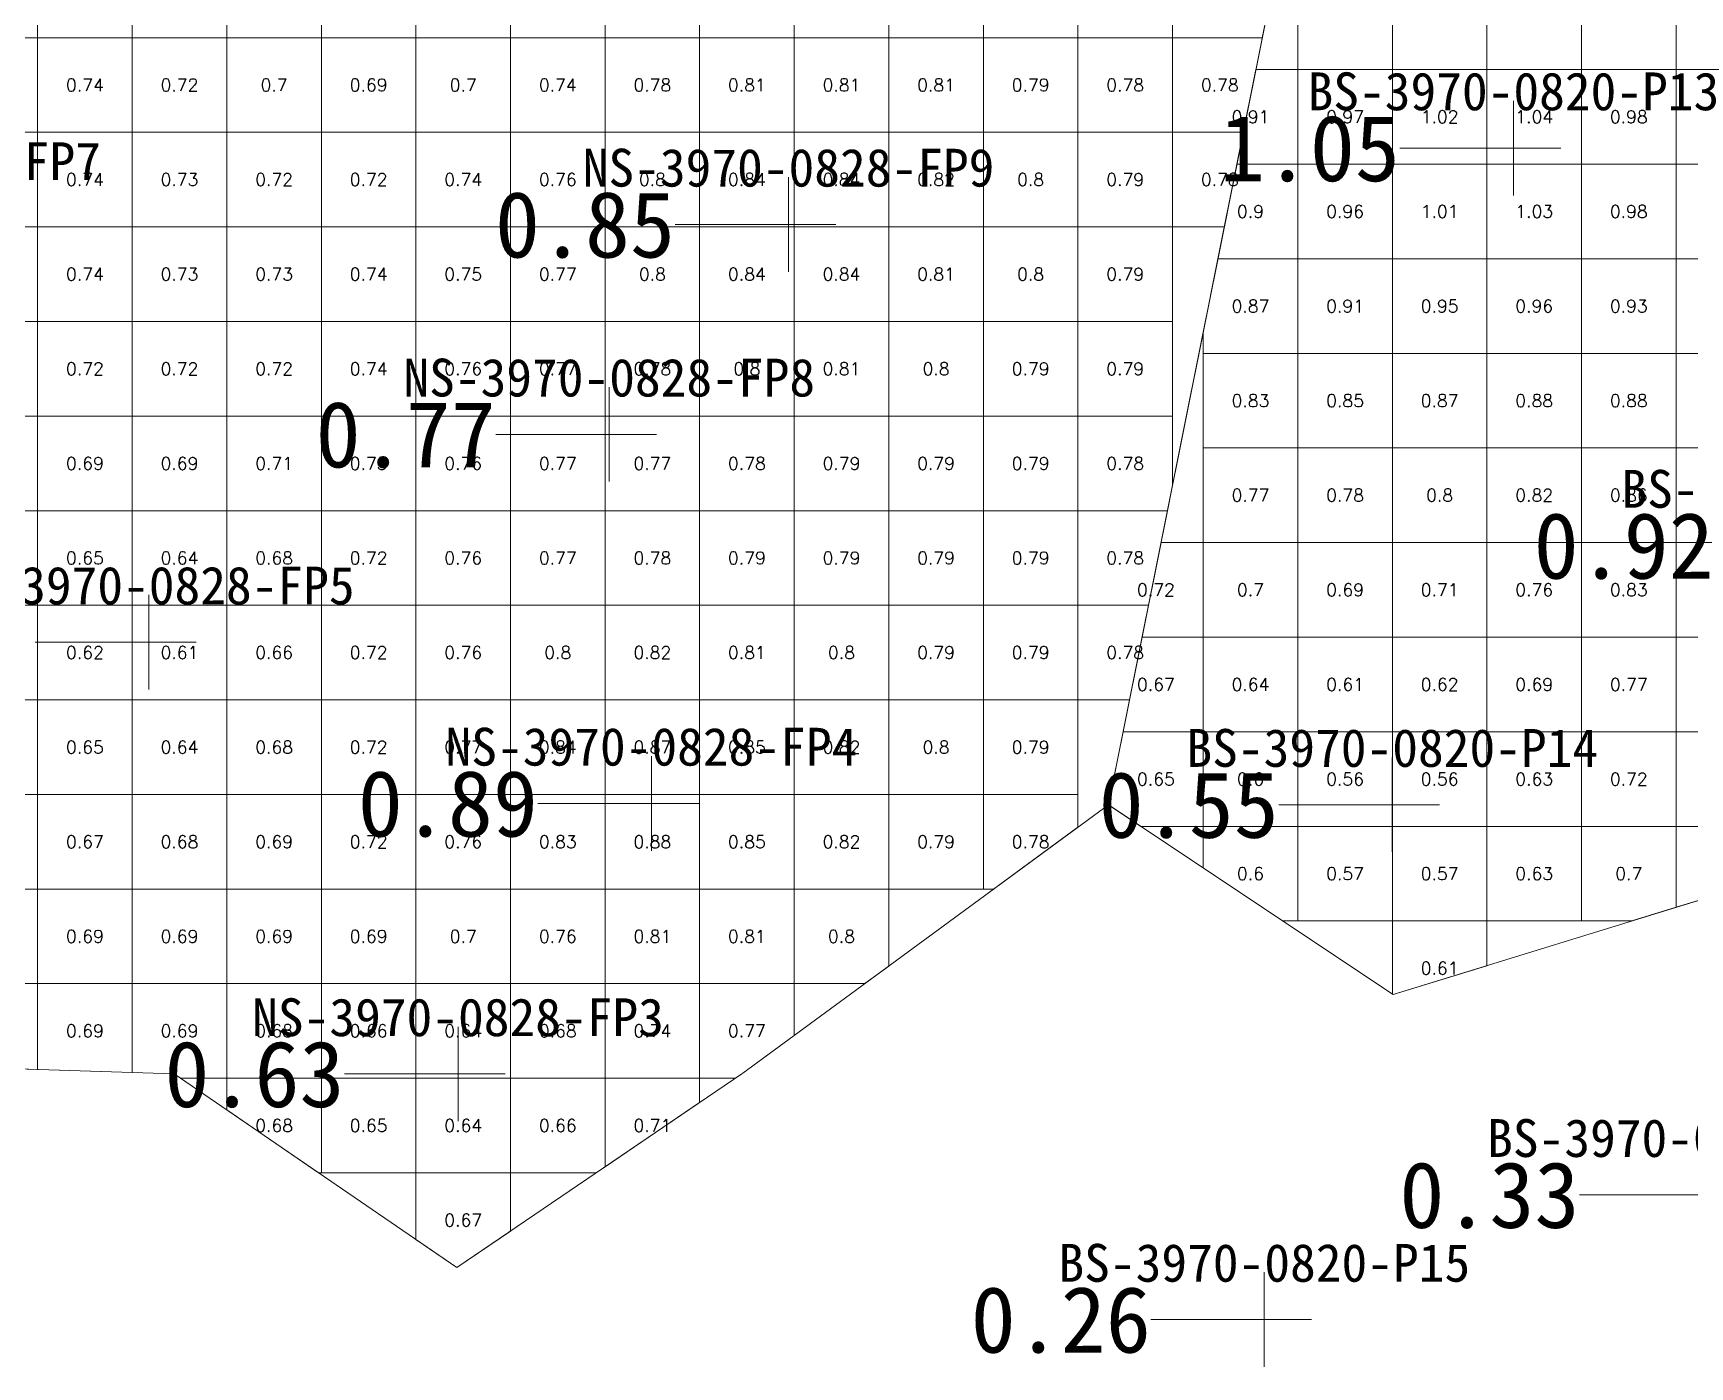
# Model space of a CAD drawing. Header units: inches. Extents: x 469759 to 470079, y 4349683 to 4349873.
# Drawn here: x 469988.09 to 470005.6, y 4349688.49 to 4349702.59 of the extents above; entities that cross this region are included whole.
import ezdxf
from ezdxf.enums import TextEntityAlignment as Align

# ---------------------------------------------------------------- set-up
doc = ezdxf.new("R2010")
doc.units = ezdxf.units.IN
doc.header["$MEASUREMENT"] = 0
for name, color, linetype, lineweight in [('0.500-1.000', 7, 'Continuous', 0), ('孔口文字', 7, 'Continuous', 0), ('点', 7, 'Continuous', 0), ('爆区方格网', 7, 'Continuous', 0), ('线条', 7, 'Continuous', 0), ('钻孔', 7, 'Continuous', 0)]:
    doc.layers.add(name, color=color, linetype=linetype, lineweight=lineweight)
doc.styles.add('3dmine_textStyle_1', font='txt.shx', dxfattribs={"height": 1, "bigfont": 'gbcbig.shx'})
doc.styles.add('3dmine_textStyle_3', font='SimSun.ttf', dxfattribs={"height": 1})
doc.styles.add('3dmine_textStyle_4', font='simsunb.ttf', dxfattribs={"height": 1})

msp = doc.modelspace()

# ---------------------------------------------------------------- hatches: boundary and pattern name
at = {"layer": '钻孔', "linetype": 'Continuous', "lineweight": 0, "true_color": 0x0000ff, "extrusion": (0, 1, 0)}
msp.add_hatch(color=5, dxfattribs=at).paths.add_polyline_path([(-470004.739, 3960.055), (-470003.739, 3960.055), (-470003.739, 3971.055), (-470004.739, 3971.055)], flags=0)
at = {"layer": '钻孔', "linetype": 'Continuous', "lineweight": 0, "true_color": 0x00ffff, "extrusion": (0, 1, 0)}
for points in [[(-469997.074, 3959.894), (-469996.074, 3959.894), (-469996.074, 3969.894), (-469997.074, 3969.894)], [(-469995.178, 3960.144), (-469994.178, 3960.144), (-469994.178, 3970.144), (-469995.178, 3970.144)], [(-469990.309, 3959.88), (-469989.309, 3959.88), (-469989.309, 3970.88), (-469990.309, 3970.88)], [(-469995.624, 3959.524), (-469994.624, 3959.524), (-469994.624, 3970.524), (-469995.624, 3970.524)], [(-470003.458, 3960.008), (-470002.458, 3960.008), (-470002.458, 3971.008), (-470003.458, 3971.008)], [(-469993.579, 3959.949), (-469992.579, 3959.949), (-469992.579, 3970.949), (-469993.579, 3970.949)]]:
    msp.add_hatch(color=4, dxfattribs=at).paths.add_polyline_path(points, flags=0)
at = {"layer": '钻孔', "linetype": 'Continuous', "lineweight": 0, "true_color": 0x808080, "extrusion": (0, 1, 0)}
msp.add_hatch(color=8, dxfattribs=at).paths.add_polyline_path([(-470002.105, 3959.912), (-470001.105, 3959.912), (-470001.105, 3970.912), (-470002.105, 3970.912)], flags=0)

# ---------------------------------------------------------------- linework, layer by layer
at = {"layer": '0.500-1.000', "color": 4, "linetype": 'Continuous', "lineweight": 0, "true_color": 0x00ffff}
for points in [[(470005.924, 4349693.496), (470002.466, 4349692.429), (469999.458, 4349694.437), (470000.259, 4349698.432), (470001.652, 4349705.381), (470002.21, 4349708.163), (470003.043, 4349712.319), (470003.043, 4349712.319), (470004.403, 4349719.103), (470004.962, 4349721.889), (470007.947, 4349723.977)], [(470004.352, 4349723.499), (470004.962, 4349721.889), (470003.86, 4349716.394), (470003.86, 4349716.394), (470002.428, 4349709.248), (470001.607, 4349705.157), (470001.074, 4349702.498), (469999.86, 4349696.442), (469999.458, 4349694.437), (469995.59, 4349691.598), (469995.579, 4349691.59), (469992.567, 4349689.544), (469989.579, 4349691.59), (469988.142, 4349691.637), (469984.329, 4349691.764), (469982.226, 4349692.184), (469980.798, 4349692.47), (469978.133, 4349694.378)]]:
    msp.add_lwpolyline(points, dxfattribs=at)
at = {"layer": '点', "color": 138, "linetype": 'Continuous', "lineweight": 0, "true_color": 0x004c4c}
for points, elevation in [([(470003.739, 4349700.878), (470003.739, 4349701.878)], 3971.055), ([(470004.239, 4349701.378), (470003.239, 4349701.378)], 3971.055), ([(469996.074, 4349700.071), (469996.074, 4349701.071)], 3969.894), ([(469996.574, 4349700.571), (469995.574, 4349700.571)], 3969.894), ([(469994.178, 4349697.852), (469994.178, 4349698.852)], 3970.144), ([(469994.678, 4349698.352), (469993.678, 4349698.352)], 3970.144), ([(469989.309, 4349695.654), (469989.309, 4349696.654)], 3970.88), ([(469989.809, 4349696.154), (469988.809, 4349696.154)], 3970.88), ([(469994.624, 4349693.95), (469994.624, 4349694.95)], 3970.524), ([(470002.458, 4349693.937), (470002.458, 4349694.937)], 3971.008), ([(469995.124, 4349694.45), (469994.124, 4349694.45)], 3970.524), ([(470002.958, 4349694.437), (470001.958, 4349694.437)], 3971.008), ([(469992.579, 4349691.09), (469992.579, 4349692.09)], 3970.949), ([(469993.079, 4349691.59), (469992.079, 4349691.59)], 3970.949), ([(470006.138, 4349690.313), (470005.138, 4349690.313)], 3970.74), ([(470001.105, 4349688.494), (470001.105, 4349689.494)], 3970.912), ([(470001.605, 4349688.994), (470000.605, 4349688.994)], 3970.912)]:
    msp.add_lwpolyline(points, dxfattribs=dict(at, elevation=elevation))
at = {"layer": '爆区方格网', "color": 4, "linetype": 'Continuous', "lineweight": 0, "true_color": 0x00ffff}
for points, elevation in [([(469988.134, 4349702.545), (469987.134, 4349702.545), (469987.134, 4349703.545), (469988.134, 4349703.545), (469988.134, 4349702.545)], 3969.894), ([(469989.134, 4349702.545), (469988.134, 4349702.545), (469988.134, 4349703.545), (469989.134, 4349703.545), (469989.134, 4349702.545)], 3969.894), ([(469990.134, 4349702.545), (469989.134, 4349702.545), (469989.134, 4349703.545), (469990.134, 4349703.545), (469990.134, 4349702.545)], 3969.894), ([(469991.134, 4349702.545), (469990.134, 4349702.545), (469990.134, 4349703.545), (469991.134, 4349703.545), (469991.134, 4349702.545)], 3969.894), ([(469992.134, 4349702.545), (469991.134, 4349702.545), (469991.134, 4349703.545), (469992.134, 4349703.545), (469992.134, 4349702.545)], 3969.894), ([(469993.134, 4349702.545), (469992.134, 4349702.545), (469992.134, 4349703.545), (469993.134, 4349703.545), (469993.134, 4349702.545)], 3969.894), ([(469994.134, 4349702.545), (469993.134, 4349702.545), (469993.134, 4349703.545), (469994.134, 4349703.545), (469994.134, 4349702.545)], 3969.894), ([(469995.134, 4349702.545), (469994.134, 4349702.545), (469994.134, 4349703.545), (469995.134, 4349703.545), (469995.134, 4349702.545)], 3969.894), ([(469996.134, 4349702.545), (469995.134, 4349702.545), (469995.134, 4349703.545), (469996.134, 4349703.545), (469996.134, 4349702.545)], 3969.894), ([(469997.134, 4349702.545), (469996.134, 4349702.545), (469996.134, 4349703.545), (469997.134, 4349703.545), (469997.134, 4349702.545)], 3969.894), ([(469998.134, 4349702.545), (469997.134, 4349702.545), (469997.134, 4349703.545), (469998.134, 4349703.545), (469998.134, 4349702.545)], 3969.894), ([(469999.134, 4349702.545), (469998.134, 4349702.545), (469998.134, 4349703.545), (469999.134, 4349703.545), (469999.134, 4349702.545)], 3969.894), ([(470000.134, 4349702.545), (469999.134, 4349702.545), (469999.134, 4349703.545), (470000.134, 4349703.545), (470000.134, 4349702.545)], 3969.894), ([(470001.134, 4349702.797), (470001.084, 4349702.545), (470000.134, 4349702.545), (470000.134, 4349703.545), (470001.134, 4349703.545), (470001.134, 4349702.797)], 3969.894), ([(470002.459, 4349702.208), (470001.459, 4349702.208), (470001.459, 4349703.208), (470002.459, 4349703.208), (470002.459, 4349702.208)], 3970.36), ([(470003.459, 4349702.208), (470002.459, 4349702.208), (470002.459, 4349703.208), (470003.459, 4349703.208), (470003.459, 4349702.208)], 3970.36), ([(470004.459, 4349702.208), (470003.459, 4349702.208), (470003.459, 4349703.208), (470004.459, 4349703.208), (470004.459, 4349702.208)], 3970.36), ([(470005.459, 4349702.208), (470004.459, 4349702.208), (470004.459, 4349703.208), (470005.459, 4349703.208), (470005.459, 4349702.208)], 3970.36), ([(470006.459, 4349702.208), (470005.459, 4349702.208), (470005.459, 4349703.208), (470006.459, 4349703.208), (470006.459, 4349702.208)], 3970.36), ([(469988.134, 4349701.545), (469987.134, 4349701.545), (469987.134, 4349702.545), (469988.134, 4349702.545), (469988.134, 4349701.545)], 3969.894), ([(469989.134, 4349701.545), (469988.134, 4349701.545), (469988.134, 4349702.545), (469989.134, 4349702.545), (469989.134, 4349701.545)], 3969.894), ([(469990.134, 4349701.545), (469989.134, 4349701.545), (469989.134, 4349702.545), (469990.134, 4349702.545), (469990.134, 4349701.545)], 3969.894), ([(469991.134, 4349701.545), (469990.134, 4349701.545), (469990.134, 4349702.545), (469991.134, 4349702.545), (469991.134, 4349701.545)], 3969.894), ([(469992.134, 4349701.545), (469991.134, 4349701.545), (469991.134, 4349702.545), (469992.134, 4349702.545), (469992.134, 4349701.545)], 3969.894), ([(469993.134, 4349701.545), (469992.134, 4349701.545), (469992.134, 4349702.545), (469993.134, 4349702.545), (469993.134, 4349701.545)], 3969.894), ([(469994.134, 4349701.545), (469993.134, 4349701.545), (469993.134, 4349702.545), (469994.134, 4349702.545), (469994.134, 4349701.545)], 3969.894), ([(469995.134, 4349701.545), (469994.134, 4349701.545), (469994.134, 4349702.545), (469995.134, 4349702.545), (469995.134, 4349701.545)], 3969.894), ([(469996.134, 4349701.545), (469995.134, 4349701.545), (469995.134, 4349702.545), (469996.134, 4349702.545), (469996.134, 4349701.545)], 3969.894), ([(469997.134, 4349701.545), (469996.134, 4349701.545), (469996.134, 4349702.545), (469997.134, 4349702.545), (469997.134, 4349701.545)], 3969.894), ([(469998.134, 4349701.545), (469997.134, 4349701.545), (469997.134, 4349702.545), (469998.134, 4349702.545), (469998.134, 4349701.545)], 3969.894), ([(469999.134, 4349701.545), (469998.134, 4349701.545), (469998.134, 4349702.545), (469999.134, 4349702.545), (469999.134, 4349701.545)], 3969.894), ([(470000.134, 4349701.545), (469999.134, 4349701.545), (469999.134, 4349702.545), (470000.134, 4349702.545), (470000.134, 4349701.545)], 3969.894), ([(470001.074, 4349702.498), (470000.883, 4349701.545), (470000.134, 4349701.545), (470000.134, 4349702.545), (470001.084, 4349702.545), (470001.074, 4349702.498)], 3969.894), ([(470001.459, 4349701.208), (470000.816, 4349701.208), (470001.016, 4349702.208), (470001.459, 4349702.208), (470001.459, 4349701.208)], 3970.36), ([(470002.459, 4349701.208), (470001.459, 4349701.208), (470001.459, 4349702.208), (470002.459, 4349702.208), (470002.459, 4349701.208)], 3970.36), ([(470003.459, 4349701.208), (470002.459, 4349701.208), (470002.459, 4349702.208), (470003.459, 4349702.208), (470003.459, 4349701.208)], 3970.36), ([(470004.459, 4349701.208), (470003.459, 4349701.208), (470003.459, 4349702.208), (470004.459, 4349702.208), (470004.459, 4349701.208)], 3970.36), ([(470005.459, 4349701.208), (470004.459, 4349701.208), (470004.459, 4349702.208), (470005.459, 4349702.208), (470005.459, 4349701.208)], 3970.36), ([(470006.459, 4349701.208), (470005.459, 4349701.208), (470005.459, 4349702.208), (470006.459, 4349702.208), (470006.459, 4349701.208)], 3970.36), ([(469988.134, 4349700.545), (469987.134, 4349700.545), (469987.134, 4349701.545), (469988.134, 4349701.545), (469988.134, 4349700.545)], 3969.894), ([(469989.134, 4349700.545), (469988.134, 4349700.545), (469988.134, 4349701.545), (469989.134, 4349701.545), (469989.134, 4349700.545)], 3969.894), ([(469990.134, 4349700.545), (469989.134, 4349700.545), (469989.134, 4349701.545), (469990.134, 4349701.545), (469990.134, 4349700.545)], 3969.894), ([(469991.134, 4349700.545), (469990.134, 4349700.545), (469990.134, 4349701.545), (469991.134, 4349701.545), (469991.134, 4349700.545)], 3969.894), ([(469992.134, 4349700.545), (469991.134, 4349700.545), (469991.134, 4349701.545), (469992.134, 4349701.545), (469992.134, 4349700.545)], 3969.894), ([(469993.134, 4349700.545), (469992.134, 4349700.545), (469992.134, 4349701.545), (469993.134, 4349701.545), (469993.134, 4349700.545)], 3969.894), ([(469994.134, 4349700.545), (469993.134, 4349700.545), (469993.134, 4349701.545), (469994.134, 4349701.545), (469994.134, 4349700.545)], 3969.894), ([(469995.134, 4349700.545), (469994.134, 4349700.545), (469994.134, 4349701.545), (469995.134, 4349701.545), (469995.134, 4349700.545)], 3969.894), ([(469996.134, 4349700.545), (469995.134, 4349700.545), (469995.134, 4349701.545), (469996.134, 4349701.545), (469996.134, 4349700.545)], 3969.894), ([(469997.134, 4349700.545), (469996.134, 4349700.545), (469996.134, 4349701.545), (469997.134, 4349701.545), (469997.134, 4349700.545)], 3969.894), ([(469998.134, 4349700.545), (469997.134, 4349700.545), (469997.134, 4349701.545), (469998.134, 4349701.545), (469998.134, 4349700.545)], 3969.894), ([(469999.134, 4349700.545), (469998.134, 4349700.545), (469998.134, 4349701.545), (469999.134, 4349701.545), (469999.134, 4349700.545)], 3969.894), ([(470000.134, 4349700.545), (469999.134, 4349700.545), (469999.134, 4349701.545), (470000.134, 4349701.545), (470000.134, 4349700.545)], 3969.894), ([(470000.683, 4349700.545), (470000.134, 4349700.545), (470000.134, 4349701.545), (470000.883, 4349701.545), (470000.683, 4349700.545)], 3969.894), ([(470001.459, 4349700.208), (470000.615, 4349700.208), (470000.816, 4349701.208), (470001.459, 4349701.208), (470001.459, 4349700.208)], 3970.36), ([(470002.459, 4349700.208), (470001.459, 4349700.208), (470001.459, 4349701.208), (470002.459, 4349701.208), (470002.459, 4349700.208)], 3970.36), ([(470003.459, 4349700.208), (470002.459, 4349700.208), (470002.459, 4349701.208), (470003.459, 4349701.208), (470003.459, 4349700.208)], 3970.36), ([(470004.459, 4349700.208), (470003.459, 4349700.208), (470003.459, 4349701.208), (470004.459, 4349701.208), (470004.459, 4349700.208)], 3970.36), ([(470005.459, 4349700.208), (470004.459, 4349700.208), (470004.459, 4349701.208), (470005.459, 4349701.208), (470005.459, 4349700.208)], 3970.36), ([(470006.459, 4349700.208), (470005.459, 4349700.208), (470005.459, 4349701.208), (470006.459, 4349701.208), (470006.459, 4349700.208)], 3970.36), ([(469988.134, 4349699.545), (469987.134, 4349699.545), (469987.134, 4349700.545), (469988.134, 4349700.545), (469988.134, 4349699.545)], 3969.894), ([(469989.134, 4349699.545), (469988.134, 4349699.545), (469988.134, 4349700.545), (469989.134, 4349700.545), (469989.134, 4349699.545)], 3969.894), ([(469990.134, 4349699.545), (469989.134, 4349699.545), (469989.134, 4349700.545), (469990.134, 4349700.545), (469990.134, 4349699.545)], 3969.894), ([(469991.134, 4349699.545), (469990.134, 4349699.545), (469990.134, 4349700.545), (469991.134, 4349700.545), (469991.134, 4349699.545)], 3969.894), ([(469992.134, 4349699.545), (469991.134, 4349699.545), (469991.134, 4349700.545), (469992.134, 4349700.545), (469992.134, 4349699.545)], 3969.894), ([(469993.134, 4349699.545), (469992.134, 4349699.545), (469992.134, 4349700.545), (469993.134, 4349700.545), (469993.134, 4349699.545)], 3969.894), ([(469994.134, 4349699.545), (469993.134, 4349699.545), (469993.134, 4349700.545), (469994.134, 4349700.545), (469994.134, 4349699.545)], 3969.894), ([(469995.134, 4349699.545), (469994.134, 4349699.545), (469994.134, 4349700.545), (469995.134, 4349700.545), (469995.134, 4349699.545)], 3969.894), ([(469996.134, 4349699.545), (469995.134, 4349699.545), (469995.134, 4349700.545), (469996.134, 4349700.545), (469996.134, 4349699.545)], 3969.894), ([(469997.134, 4349699.545), (469996.134, 4349699.545), (469996.134, 4349700.545), (469997.134, 4349700.545), (469997.134, 4349699.545)], 3969.894), ([(469998.134, 4349699.545), (469997.134, 4349699.545), (469997.134, 4349700.545), (469998.134, 4349700.545), (469998.134, 4349699.545)], 3969.894), ([(469999.134, 4349699.545), (469998.134, 4349699.545), (469998.134, 4349700.545), (469999.134, 4349700.545), (469999.134, 4349699.545)], 3969.894), ([(470000.134, 4349699.545), (469999.134, 4349699.545), (469999.134, 4349700.545), (470000.134, 4349700.545), (470000.134, 4349699.545)], 3969.894), ([(470001.459, 4349699.208), (470000.459, 4349699.208), (470000.459, 4349699.429), (470000.615, 4349700.208), (470001.459, 4349700.208), (470001.459, 4349699.208)], 3970.36), ([(470002.459, 4349699.208), (470001.459, 4349699.208), (470001.459, 4349700.208), (470002.459, 4349700.208), (470002.459, 4349699.208)], 3970.36), ([(470003.459, 4349699.208), (470002.459, 4349699.208), (470002.459, 4349700.208), (470003.459, 4349700.208), (470003.459, 4349699.208)], 3970.36), ([(470004.459, 4349699.208), (470003.459, 4349699.208), (470003.459, 4349700.208), (470004.459, 4349700.208), (470004.459, 4349699.208)], 3970.36), ([(470005.459, 4349699.208), (470004.459, 4349699.208), (470004.459, 4349700.208), (470005.459, 4349700.208), (470005.459, 4349699.208)], 3970.36), ([(470006.459, 4349699.208), (470005.459, 4349699.208), (470005.459, 4349700.208), (470006.459, 4349700.208), (470006.459, 4349699.208)], 3970.36), ([(469988.134, 4349698.545), (469987.134, 4349698.545), (469987.134, 4349699.545), (469988.134, 4349699.545), (469988.134, 4349698.545)], 3969.894), ([(469989.134, 4349698.545), (469988.134, 4349698.545), (469988.134, 4349699.545), (469989.134, 4349699.545), (469989.134, 4349698.545)], 3969.894), ([(469990.134, 4349698.545), (469989.134, 4349698.545), (469989.134, 4349699.545), (469990.134, 4349699.545), (469990.134, 4349698.545)], 3969.894), ([(469991.134, 4349698.545), (469990.134, 4349698.545), (469990.134, 4349699.545), (469991.134, 4349699.545), (469991.134, 4349698.545)], 3969.894), ([(469992.134, 4349698.545), (469991.134, 4349698.545), (469991.134, 4349699.545), (469992.134, 4349699.545), (469992.134, 4349698.545)], 3969.894), ([(469993.134, 4349698.545), (469992.134, 4349698.545), (469992.134, 4349699.545), (469993.134, 4349699.545), (469993.134, 4349698.545)], 3969.894), ([(469994.134, 4349698.545), (469993.134, 4349698.545), (469993.134, 4349699.545), (469994.134, 4349699.545), (469994.134, 4349698.545)], 3969.894), ([(469995.134, 4349698.545), (469994.134, 4349698.545), (469994.134, 4349699.545), (469995.134, 4349699.545), (469995.134, 4349698.545)], 3969.894), ([(469996.134, 4349698.545), (469995.134, 4349698.545), (469995.134, 4349699.545), (469996.134, 4349699.545), (469996.134, 4349698.545)], 3969.894), ([(469997.134, 4349698.545), (469996.134, 4349698.545), (469996.134, 4349699.545), (469997.134, 4349699.545), (469997.134, 4349698.545)], 3969.894), ([(469998.134, 4349698.545), (469997.134, 4349698.545), (469997.134, 4349699.545), (469998.134, 4349699.545), (469998.134, 4349698.545)], 3969.894), ([(469999.134, 4349698.545), (469998.134, 4349698.545), (469998.134, 4349699.545), (469999.134, 4349699.545), (469999.134, 4349698.545)], 3969.894), ([(470000.134, 4349698.545), (469999.134, 4349698.545), (469999.134, 4349699.545), (470000.134, 4349699.545), (470000.134, 4349698.545)], 3969.894), ([(470001.459, 4349698.208), (470000.459, 4349698.208), (470000.459, 4349699.208), (470001.459, 4349699.208), (470001.459, 4349698.208)], 3970.36), ([(470002.459, 4349698.208), (470001.459, 4349698.208), (470001.459, 4349699.208), (470002.459, 4349699.208), (470002.459, 4349698.208)], 3970.36), ([(470003.459, 4349698.208), (470002.459, 4349698.208), (470002.459, 4349699.208), (470003.459, 4349699.208), (470003.459, 4349698.208)], 3970.36), ([(470004.459, 4349698.208), (470003.459, 4349698.208), (470003.459, 4349699.208), (470004.459, 4349699.208), (470004.459, 4349698.208)], 3970.36), ([(470005.459, 4349698.208), (470004.459, 4349698.208), (470004.459, 4349699.208), (470005.459, 4349699.208), (470005.459, 4349698.208)], 3970.36), ([(470006.459, 4349698.208), (470005.459, 4349698.208), (470005.459, 4349699.208), (470006.459, 4349699.208), (470006.459, 4349698.208)], 3970.36), ([(469988.134, 4349697.545), (469987.134, 4349697.545), (469987.134, 4349698.545), (469988.134, 4349698.545), (469988.134, 4349697.545)], 3969.894), ([(469989.134, 4349697.545), (469988.134, 4349697.545), (469988.134, 4349698.545), (469989.134, 4349698.545), (469989.134, 4349697.545)], 3969.894), ([(469990.134, 4349697.545), (469989.134, 4349697.545), (469989.134, 4349698.545), (469990.134, 4349698.545), (469990.134, 4349697.545)], 3969.894), ([(469991.134, 4349697.545), (469990.134, 4349697.545), (469990.134, 4349698.545), (469991.134, 4349698.545), (469991.134, 4349697.545)], 3969.894), ([(469992.134, 4349697.545), (469991.134, 4349697.545), (469991.134, 4349698.545), (469992.134, 4349698.545), (469992.134, 4349697.545)], 3969.894), ([(469993.134, 4349697.545), (469992.134, 4349697.545), (469992.134, 4349698.545), (469993.134, 4349698.545), (469993.134, 4349697.545)], 3969.894), ([(469994.134, 4349697.545), (469993.134, 4349697.545), (469993.134, 4349698.545), (469994.134, 4349698.545), (469994.134, 4349697.545)], 3969.894), ([(469995.134, 4349697.545), (469994.134, 4349697.545), (469994.134, 4349698.545), (469995.134, 4349698.545), (469995.134, 4349697.545)], 3969.894), ([(469996.134, 4349697.545), (469995.134, 4349697.545), (469995.134, 4349698.545), (469996.134, 4349698.545), (469996.134, 4349697.545)], 3969.894), ([(469997.134, 4349697.545), (469996.134, 4349697.545), (469996.134, 4349698.545), (469997.134, 4349698.545), (469997.134, 4349697.545)], 3969.894), ([(469998.134, 4349697.545), (469997.134, 4349697.545), (469997.134, 4349698.545), (469998.134, 4349698.545), (469998.134, 4349697.545)], 3969.894), ([(469999.134, 4349697.545), (469998.134, 4349697.545), (469998.134, 4349698.545), (469999.134, 4349698.545), (469999.134, 4349697.545)], 3969.894), ([(470000.134, 4349697.81), (470000.081, 4349697.545), (469999.134, 4349697.545), (469999.134, 4349698.545), (470000.134, 4349698.545), (470000.134, 4349697.81)], 3969.894), ([(470001.459, 4349697.208), (470000.459, 4349697.208), (470000.459, 4349698.208), (470001.459, 4349698.208), (470001.459, 4349697.208)], 3970.36), ([(470002.459, 4349697.208), (470001.459, 4349697.208), (470001.459, 4349698.208), (470002.459, 4349698.208), (470002.459, 4349697.208)], 3970.36), ([(470003.459, 4349697.208), (470002.459, 4349697.208), (470002.459, 4349698.208), (470003.459, 4349698.208), (470003.459, 4349697.208)], 3970.36), ([(470004.459, 4349697.208), (470003.459, 4349697.208), (470003.459, 4349698.208), (470004.459, 4349698.208), (470004.459, 4349697.208)], 3970.36), ([(470005.459, 4349697.208), (470004.459, 4349697.208), (470004.459, 4349698.208), (470005.459, 4349698.208), (470005.459, 4349697.208)], 3970.36), ([(470006.459, 4349697.208), (470005.459, 4349697.208), (470005.459, 4349698.208), (470006.459, 4349698.208), (470006.459, 4349697.208)], 3970.36), ([(469988.134, 4349696.545), (469987.134, 4349696.545), (469987.134, 4349697.545), (469988.134, 4349697.545), (469988.134, 4349696.545)], 3969.894), ([(469989.134, 4349696.545), (469988.134, 4349696.545), (469988.134, 4349697.545), (469989.134, 4349697.545), (469989.134, 4349696.545)], 3969.894), ([(469990.134, 4349696.545), (469989.134, 4349696.545), (469989.134, 4349697.545), (469990.134, 4349697.545), (469990.134, 4349696.545)], 3969.894), ([(469991.134, 4349696.545), (469990.134, 4349696.545), (469990.134, 4349697.545), (469991.134, 4349697.545), (469991.134, 4349696.545)], 3969.894), ([(469992.134, 4349696.545), (469991.134, 4349696.545), (469991.134, 4349697.545), (469992.134, 4349697.545), (469992.134, 4349696.545)], 3969.894), ([(469993.134, 4349696.545), (469992.134, 4349696.545), (469992.134, 4349697.545), (469993.134, 4349697.545), (469993.134, 4349696.545)], 3969.894), ([(469994.134, 4349696.545), (469993.134, 4349696.545), (469993.134, 4349697.545), (469994.134, 4349697.545), (469994.134, 4349696.545)], 3969.894), ([(469995.134, 4349696.545), (469994.134, 4349696.545), (469994.134, 4349697.545), (469995.134, 4349697.545), (469995.134, 4349696.545)], 3969.894), ([(469996.134, 4349696.545), (469995.134, 4349696.545), (469995.134, 4349697.545), (469996.134, 4349697.545), (469996.134, 4349696.545)], 3969.894), ([(469997.134, 4349696.545), (469996.134, 4349696.545), (469996.134, 4349697.545), (469997.134, 4349697.545), (469997.134, 4349696.545)], 3969.894), ([(469998.134, 4349696.545), (469997.134, 4349696.545), (469997.134, 4349697.545), (469998.134, 4349697.545), (469998.134, 4349696.545)], 3969.894), ([(469999.134, 4349696.545), (469998.134, 4349696.545), (469998.134, 4349697.545), (469999.134, 4349697.545), (469999.134, 4349696.545)], 3969.894), ([(469999.881, 4349696.545), (469999.134, 4349696.545), (469999.134, 4349697.545), (470000.081, 4349697.545), (469999.881, 4349696.545)], 3969.894), ([(470000.459, 4349696.208), (469999.813, 4349696.208), (470000.014, 4349697.208), (470000.459, 4349697.208), (470000.459, 4349696.208)], 3970.36), ([(470001.459, 4349696.208), (470000.459, 4349696.208), (470000.459, 4349697.208), (470001.459, 4349697.208), (470001.459, 4349696.208)], 3970.36), ([(470002.459, 4349696.208), (470001.459, 4349696.208), (470001.459, 4349697.208), (470002.459, 4349697.208), (470002.459, 4349696.208)], 3970.36), ([(470003.459, 4349696.208), (470002.459, 4349696.208), (470002.459, 4349697.208), (470003.459, 4349697.208), (470003.459, 4349696.208)], 3970.36), ([(470004.459, 4349696.208), (470003.459, 4349696.208), (470003.459, 4349697.208), (470004.459, 4349697.208), (470004.459, 4349696.208)], 3970.36), ([(470005.459, 4349696.208), (470004.459, 4349696.208), (470004.459, 4349697.208), (470005.459, 4349697.208), (470005.459, 4349696.208)], 3970.36), ([(470006.459, 4349696.208), (470005.459, 4349696.208), (470005.459, 4349697.208), (470006.459, 4349697.208), (470006.459, 4349696.208)], 3970.36), ([(469988.134, 4349695.545), (469987.134, 4349695.545), (469987.134, 4349696.545), (469988.134, 4349696.545), (469988.134, 4349695.545)], 3969.894), ([(469989.134, 4349695.545), (469988.134, 4349695.545), (469988.134, 4349696.545), (469989.134, 4349696.545), (469989.134, 4349695.545)], 3969.894), ([(469990.134, 4349695.545), (469989.134, 4349695.545), (469989.134, 4349696.545), (469990.134, 4349696.545), (469990.134, 4349695.545)], 3969.894), ([(469991.134, 4349695.545), (469990.134, 4349695.545), (469990.134, 4349696.545), (469991.134, 4349696.545), (469991.134, 4349695.545)], 3969.894), ([(469992.134, 4349695.545), (469991.134, 4349695.545), (469991.134, 4349696.545), (469992.134, 4349696.545), (469992.134, 4349695.545)], 3969.894), ([(469993.134, 4349695.545), (469992.134, 4349695.545), (469992.134, 4349696.545), (469993.134, 4349696.545), (469993.134, 4349695.545)], 3969.894), ([(469994.134, 4349695.545), (469993.134, 4349695.545), (469993.134, 4349696.545), (469994.134, 4349696.545), (469994.134, 4349695.545)], 3969.894), ([(469995.134, 4349695.545), (469994.134, 4349695.545), (469994.134, 4349696.545), (469995.134, 4349696.545), (469995.134, 4349695.545)], 3969.894), ([(469996.134, 4349695.545), (469995.134, 4349695.545), (469995.134, 4349696.545), (469996.134, 4349696.545), (469996.134, 4349695.545)], 3969.894), ([(469997.134, 4349695.545), (469996.134, 4349695.545), (469996.134, 4349696.545), (469997.134, 4349696.545), (469997.134, 4349695.545)], 3969.894), ([(469998.134, 4349695.545), (469997.134, 4349695.545), (469997.134, 4349696.545), (469998.134, 4349696.545), (469998.134, 4349695.545)], 3969.894), ([(469999.134, 4349695.545), (469998.134, 4349695.545), (469998.134, 4349696.545), (469999.134, 4349696.545), (469999.134, 4349695.545)], 3969.894), ([(469999.86, 4349696.442), (469999.68, 4349695.545), (469999.134, 4349695.545), (469999.134, 4349696.545), (469999.881, 4349696.545), (469999.86, 4349696.442)], 3969.894), ([(470000.459, 4349695.208), (469999.613, 4349695.208), (469999.813, 4349696.208), (470000.459, 4349696.208), (470000.459, 4349695.208)], 3970.36), ([(470001.459, 4349695.208), (470000.459, 4349695.208), (470000.459, 4349696.208), (470001.459, 4349696.208), (470001.459, 4349695.208)], 3970.36), ([(470002.459, 4349695.208), (470001.459, 4349695.208), (470001.459, 4349696.208), (470002.459, 4349696.208), (470002.459, 4349695.208)], 3970.36), ([(470003.459, 4349695.208), (470002.459, 4349695.208), (470002.459, 4349696.208), (470003.459, 4349696.208), (470003.459, 4349695.208)], 3970.36), ([(470004.459, 4349695.208), (470003.459, 4349695.208), (470003.459, 4349696.208), (470004.459, 4349696.208), (470004.459, 4349695.208)], 3970.36), ([(470005.459, 4349695.208), (470004.459, 4349695.208), (470004.459, 4349696.208), (470005.459, 4349696.208), (470005.459, 4349695.208)], 3970.36), ([(470006.459, 4349695.208), (470005.459, 4349695.208), (470005.459, 4349696.208), (470006.459, 4349696.208), (470006.459, 4349695.208)], 3970.36), ([(469988.134, 4349694.545), (469987.134, 4349694.545), (469987.134, 4349695.545), (469988.134, 4349695.545), (469988.134, 4349694.545)], 3969.894), ([(469989.134, 4349694.545), (469988.134, 4349694.545), (469988.134, 4349695.545), (469989.134, 4349695.545), (469989.134, 4349694.545)], 3969.894), ([(469990.134, 4349694.545), (469989.134, 4349694.545), (469989.134, 4349695.545), (469990.134, 4349695.545), (469990.134, 4349694.545)], 3969.894), ([(469991.134, 4349694.545), (469990.134, 4349694.545), (469990.134, 4349695.545), (469991.134, 4349695.545), (469991.134, 4349694.545)], 3969.894), ([(469992.134, 4349694.545), (469991.134, 4349694.545), (469991.134, 4349695.545), (469992.134, 4349695.545), (469992.134, 4349694.545)], 3969.894), ([(469993.134, 4349694.545), (469992.134, 4349694.545), (469992.134, 4349695.545), (469993.134, 4349695.545), (469993.134, 4349694.545)], 3969.894), ([(469994.134, 4349694.545), (469993.134, 4349694.545), (469993.134, 4349695.545), (469994.134, 4349695.545), (469994.134, 4349694.545)], 3969.894), ([(469995.134, 4349694.545), (469994.134, 4349694.545), (469994.134, 4349695.545), (469995.134, 4349695.545), (469995.134, 4349694.545)], 3969.894), ([(469996.134, 4349694.545), (469995.134, 4349694.545), (469995.134, 4349695.545), (469996.134, 4349695.545), (469996.134, 4349694.545)], 3969.894), ([(469997.134, 4349694.545), (469996.134, 4349694.545), (469996.134, 4349695.545), (469997.134, 4349695.545), (469997.134, 4349694.545)], 3969.894), ([(469998.134, 4349694.545), (469997.134, 4349694.545), (469997.134, 4349695.545), (469998.134, 4349695.545), (469998.134, 4349694.545)], 3969.894), ([(469999.134, 4349694.545), (469998.134, 4349694.545), (469998.134, 4349695.545), (469999.134, 4349695.545), (469999.134, 4349694.545)], 3969.894), ([(470000.459, 4349694.208), (469999.8, 4349694.208), (469999.459, 4349694.436), (469999.459, 4349694.442), (469999.613, 4349695.208), (470000.459, 4349695.208), (470000.459, 4349694.208)], 3970.36), ([(470001.459, 4349694.208), (470000.459, 4349694.208), (470000.459, 4349695.208), (470001.459, 4349695.208), (470001.459, 4349694.208)], 3970.36), ([(470002.459, 4349694.208), (470001.459, 4349694.208), (470001.459, 4349695.208), (470002.459, 4349695.208), (470002.459, 4349694.208)], 3970.36), ([(470003.459, 4349694.208), (470002.459, 4349694.208), (470002.459, 4349695.208), (470003.459, 4349695.208), (470003.459, 4349694.208)], 3970.36), ([(470004.459, 4349694.208), (470003.459, 4349694.208), (470003.459, 4349695.208), (470004.459, 4349695.208), (470004.459, 4349694.208)], 3970.36), ([(470005.459, 4349694.208), (470004.459, 4349694.208), (470004.459, 4349695.208), (470005.459, 4349695.208), (470005.459, 4349694.208)], 3970.36), ([(470006.459, 4349694.208), (470005.459, 4349694.208), (470005.459, 4349695.208), (470006.459, 4349695.208), (470006.459, 4349694.208)], 3970.36), ([(469988.134, 4349693.545), (469987.134, 4349693.545), (469987.134, 4349694.545), (469988.134, 4349694.545), (469988.134, 4349693.545)], 3969.894), ([(469989.134, 4349693.545), (469988.134, 4349693.545), (469988.134, 4349694.545), (469989.134, 4349694.545), (469989.134, 4349693.545)], 3969.894), ([(469990.134, 4349693.545), (469989.134, 4349693.545), (469989.134, 4349694.545), (469990.134, 4349694.545), (469990.134, 4349693.545)], 3969.894), ([(469991.134, 4349693.545), (469990.134, 4349693.545), (469990.134, 4349694.545), (469991.134, 4349694.545), (469991.134, 4349693.545)], 3969.894), ([(469992.134, 4349693.545), (469991.134, 4349693.545), (469991.134, 4349694.545), (469992.134, 4349694.545), (469992.134, 4349693.545)], 3969.894), ([(469993.134, 4349693.545), (469992.134, 4349693.545), (469992.134, 4349694.545), (469993.134, 4349694.545), (469993.134, 4349693.545)], 3969.894), ([(469994.134, 4349693.545), (469993.134, 4349693.545), (469993.134, 4349694.545), (469994.134, 4349694.545), (469994.134, 4349693.545)], 3969.894), ([(469995.134, 4349693.545), (469994.134, 4349693.545), (469994.134, 4349694.545), (469995.134, 4349694.545), (469995.134, 4349693.545)], 3969.894), ([(469996.134, 4349693.545), (469995.134, 4349693.545), (469995.134, 4349694.545), (469996.134, 4349694.545), (469996.134, 4349693.545)], 3969.894), ([(469997.134, 4349693.545), (469996.134, 4349693.545), (469996.134, 4349694.545), (469997.134, 4349694.545), (469997.134, 4349693.545)], 3969.894), ([(469998.134, 4349693.545), (469997.134, 4349693.545), (469997.134, 4349694.545), (469998.134, 4349694.545), (469998.134, 4349693.545)], 3969.894), ([(469999.134, 4349694.199), (469998.243, 4349693.545), (469998.134, 4349693.545), (469998.134, 4349694.545), (469999.134, 4349694.545), (469999.134, 4349694.199)], 3969.894), ([(470001.459, 4349693.208), (470001.298, 4349693.208), (470000.459, 4349693.768), (470000.459, 4349694.208), (470001.459, 4349694.208), (470001.459, 4349693.208)], 3970.36), ([(470002.459, 4349693.208), (470001.459, 4349693.208), (470001.459, 4349694.208), (470002.459, 4349694.208), (470002.459, 4349693.208)], 3970.36), ([(470003.459, 4349693.208), (470002.459, 4349693.208), (470002.459, 4349694.208), (470003.459, 4349694.208), (470003.459, 4349693.208)], 3970.36), ([(470004.459, 4349693.208), (470003.459, 4349693.208), (470003.459, 4349694.208), (470004.459, 4349694.208), (470004.459, 4349693.208)], 3970.36), ([(470005.459, 4349693.353), (470004.991, 4349693.208), (470004.459, 4349693.208), (470004.459, 4349694.208), (470005.459, 4349694.208), (470005.459, 4349693.353)], 3970.36), ([(470006.459, 4349693.271), (470006.317, 4349693.331), (470006.204, 4349693.378), (470005.924, 4349693.496), (470005.459, 4349693.353), (470005.459, 4349694.208), (470006.459, 4349694.208), (470006.459, 4349693.271)], 3970.36), ([(469988.134, 4349692.545), (469987.134, 4349692.545), (469987.134, 4349693.545), (469988.134, 4349693.545), (469988.134, 4349692.545)], 3969.894), ([(469989.134, 4349692.545), (469988.134, 4349692.545), (469988.134, 4349693.545), (469989.134, 4349693.545), (469989.134, 4349692.545)], 3969.894), ([(469990.134, 4349692.545), (469989.134, 4349692.545), (469989.134, 4349693.545), (469990.134, 4349693.545), (469990.134, 4349692.545)], 3969.894), ([(469991.134, 4349692.545), (469990.134, 4349692.545), (469990.134, 4349693.545), (469991.134, 4349693.545), (469991.134, 4349692.545)], 3969.894), ([(469992.134, 4349692.545), (469991.134, 4349692.545), (469991.134, 4349693.545), (469992.134, 4349693.545), (469992.134, 4349692.545)], 3969.894), ([(469993.134, 4349692.545), (469992.134, 4349692.545), (469992.134, 4349693.545), (469993.134, 4349693.545), (469993.134, 4349692.545)], 3969.894), ([(469994.134, 4349692.545), (469993.134, 4349692.545), (469993.134, 4349693.545), (469994.134, 4349693.545), (469994.134, 4349692.545)], 3969.894), ([(469995.134, 4349692.545), (469994.134, 4349692.545), (469994.134, 4349693.545), (469995.134, 4349693.545), (469995.134, 4349692.545)], 3969.894), ([(469996.134, 4349692.545), (469995.134, 4349692.545), (469995.134, 4349693.545), (469996.134, 4349693.545), (469996.134, 4349692.545)], 3969.894), ([(469997.134, 4349692.731), (469996.88, 4349692.545), (469996.134, 4349692.545), (469996.134, 4349693.545), (469997.134, 4349693.545), (469997.134, 4349692.731)], 3969.894), ([(470003.459, 4349692.735), (470002.466, 4349692.429), (470002.459, 4349692.433), (470002.459, 4349693.208), (470003.459, 4349693.208), (470003.459, 4349692.735)], 3970.36), ([(469988.134, 4349691.638), (469987.134, 4349691.671), (469987.134, 4349692.545), (469988.134, 4349692.545), (469988.134, 4349691.638)], 3969.894), ([(469989.134, 4349691.605), (469988.142, 4349691.637), (469988.134, 4349691.638), (469988.134, 4349692.545), (469989.134, 4349692.545), (469989.134, 4349691.605)], 3969.894), ([(469990.134, 4349691.545), (469989.645, 4349691.545), (469989.579, 4349691.59), (469989.134, 4349691.605), (469989.134, 4349692.545), (469990.134, 4349692.545), (469990.134, 4349691.545)], 3969.894), ([(469991.134, 4349691.545), (469990.134, 4349691.545), (469990.134, 4349692.545), (469991.134, 4349692.545), (469991.134, 4349691.545)], 3969.894), ([(469992.134, 4349691.545), (469991.134, 4349691.545), (469991.134, 4349692.545), (469992.134, 4349692.545), (469992.134, 4349691.545)], 3969.894), ([(469993.134, 4349691.545), (469992.134, 4349691.545), (469992.134, 4349692.545), (469993.134, 4349692.545), (469993.134, 4349691.545)], 3969.894), ([(469994.134, 4349691.545), (469993.134, 4349691.545), (469993.134, 4349692.545), (469994.134, 4349692.545), (469994.134, 4349691.545)], 3969.894), ([(469995.134, 4349691.545), (469994.134, 4349691.545), (469994.134, 4349692.545), (469995.134, 4349692.545), (469995.134, 4349691.545)], 3969.894), ([(469996.134, 4349691.997), (469995.59, 4349691.598), (469995.579, 4349691.59), (469995.513, 4349691.545), (469995.134, 4349691.545), (469995.134, 4349692.545), (469996.134, 4349692.545), (469996.134, 4349691.997)], 3969.894), ([(469991.134, 4349690.545), (469991.105, 4349690.545), (469990.134, 4349691.21), (469990.134, 4349691.545), (469991.134, 4349691.545), (469991.134, 4349690.545)], 3969.894), ([(469992.134, 4349690.545), (469991.134, 4349690.545), (469991.134, 4349691.545), (469992.134, 4349691.545), (469992.134, 4349690.545)], 3969.894), ([(469993.134, 4349690.545), (469992.134, 4349690.545), (469992.134, 4349691.545), (469993.134, 4349691.545), (469993.134, 4349690.545)], 3969.894), ([(469994.134, 4349690.609), (469994.041, 4349690.545), (469993.134, 4349690.545), (469993.134, 4349691.545), (469994.134, 4349691.545), (469994.134, 4349690.609)], 3969.894), ([(469995.134, 4349691.288), (469994.134, 4349690.609), (469994.134, 4349691.545), (469995.134, 4349691.545), (469995.134, 4349691.288)], 3969.894), ([(469993.134, 4349689.929), (469992.568, 4349689.545), (469992.565, 4349689.545), (469992.134, 4349689.84), (469992.134, 4349690.545), (469993.134, 4349690.545), (469993.134, 4349689.929)], 3969.894)]:
    msp.add_lwpolyline(points, dxfattribs=dict(at, elevation=elevation))
at = {"layer": '线条', "color": 138, "linetype": 'Continuous', "lineweight": 0, "true_color": 0x004c4c}
for points, elevation in [([(470003.739, 4349701.378), (470003.739, 4349701.378), (470003.739, 4349701.378)], 3971.055), ([(469996.074, 4349700.571), (469996.074, 4349700.571), (469996.074, 4349700.571)], 3969.894), ([(469994.178, 4349698.352), (469994.178, 4349698.352), (469994.178, 4349698.352)], 3970.144), ([(469989.309, 4349696.154), (469989.309, 4349696.154), (469989.309, 4349696.154)], 3970.88), ([(469994.624, 4349694.45), (469994.624, 4349694.45), (469994.624, 4349694.45)], 3970.524), ([(470002.458, 4349694.437), (470002.458, 4349694.437), (470002.458, 4349694.437)], 3971.008), ([(469992.579, 4349691.59), (469992.579, 4349691.59), (469992.579, 4349691.59)], 3970.949), ([(470001.105, 4349688.994), (470001.105, 4349688.994), (470001.105, 4349688.994)], 3970.912)]:
    msp.add_lwpolyline(points, dxfattribs=dict(at, elevation=elevation))
at = {"layer": '钻孔', "color": 5, "linetype": 'Continuous', "lineweight": 0, "true_color": 0x0000ff}
for elevation in [3971.055, 3960.055]:
    msp.add_lwpolyline([(470003.739, 4349701.378), (470002.539, 4349701.378)], dxfattribs=dict(at, elevation=elevation))
at = {"layer": '钻孔', "color": 4, "linetype": 'Continuous', "lineweight": 0, "true_color": 0x00ffff}
for points, elevation in [([(469996.074, 4349700.571), (469994.874, 4349700.571)], 3969.894), ([(469996.074, 4349700.571), (469994.874, 4349700.571)], 3959.894), ([(469994.178, 4349698.352), (469992.978, 4349698.352)], 3970.144), ([(469994.178, 4349698.352), (469992.978, 4349698.352)], 3960.144), ([(469989.309, 4349696.154), (469988.109, 4349696.154)], 3970.88), ([(469989.309, 4349696.154), (469988.109, 4349696.154)], 3959.88), ([(469994.624, 4349694.45), (469993.424, 4349694.45)], 3970.524), ([(469994.624, 4349694.45), (469993.424, 4349694.45)], 3959.524), ([(470002.458, 4349694.437), (470001.258, 4349694.437)], 3971.008), ([(470002.458, 4349694.437), (470001.258, 4349694.437)], 3960.008), ([(469992.579, 4349691.59), (469991.379, 4349691.59)], 3970.949), ([(469992.579, 4349691.59), (469991.379, 4349691.59)], 3959.949)]:
    msp.add_lwpolyline(points, dxfattribs=dict(at, elevation=elevation))
at = {"layer": '钻孔', "color": 8, "linetype": 'Continuous', "lineweight": 0, "true_color": 0x808080}
for points, elevation in [([(470005.638, 4349690.313), (470004.438, 4349690.313)], 3970.74), ([(470005.638, 4349690.313), (470004.438, 4349690.313)], 3959.74), ([(470001.105, 4349688.994), (469999.905, 4349688.994)], 3970.912), ([(470001.105, 4349688.994), (469999.905, 4349688.994)], 3959.912)]:
    msp.add_lwpolyline(points, dxfattribs=dict(at, elevation=elevation))

# ---------------------------------------------------------------- texts
at = {"color": 4, "linetype": 'Continuous', "lineweight": 0, "true_color": 0x00ffff, "style": '3dmine_textStyle_1'}
for s, p in [('0.74', (469988.634, 4349702.045, 3969.894)), ('0.72', (469989.634, 4349702.045, 3969.894)), ('0.7', (469990.634, 4349702.045, 3969.894)), ('0.69', (469991.634, 4349702.045, 3969.894)), ('0.7', (469992.634, 4349702.045, 3969.894)), ('0.74', (469993.634, 4349702.045, 3969.894)), ('0.78', (469994.634, 4349702.045, 3969.894)), ('0.81', (469995.634, 4349702.045, 3969.894)), ('0.81', (469996.634, 4349702.045, 3969.894)), ('0.81', (469997.634, 4349702.045, 3969.894)), ('0.79', (469998.634, 4349702.045, 3969.894)), ('0.78', (469999.634, 4349702.045, 3969.894)), ('0.78', (470000.634, 4349702.045, 3969.894)), ('0.91', (470000.959, 4349701.708, 3970.36)), ('0.97', (470001.959, 4349701.708, 3970.36)), ('1.02', (470002.959, 4349701.708, 3970.36)), ('1.04', (470003.959, 4349701.708, 3970.36)), ('0.98', (470004.959, 4349701.708, 3970.36)), ('0.74', (469988.634, 4349701.045, 3969.894)), ('0.73', (469989.634, 4349701.045, 3969.894)), ('0.72', (469990.634, 4349701.045, 3969.894)), ('0.72', (469991.634, 4349701.045, 3969.894)), ('0.74', (469992.634, 4349701.045, 3969.894)), ('0.76', (469993.634, 4349701.045, 3969.894)), ('0.8', (469994.634, 4349701.045, 3969.894)), ('0.84', (469995.634, 4349701.045, 3969.894)), ('0.84', (469996.634, 4349701.045, 3969.894)), ('0.82', (469997.634, 4349701.045, 3969.894)), ('0.8', (469998.634, 4349701.045, 3969.894)), ('0.79', (469999.634, 4349701.045, 3969.894)), ('0.78', (470000.634, 4349701.045, 3969.894)), ('0.9', (470000.959, 4349700.708, 3970.36)), ('0.96', (470001.959, 4349700.708, 3970.36)), ('1.01', (470002.959, 4349700.708, 3970.36)), ('1.03', (470003.959, 4349700.708, 3970.36)), ('0.98', (470004.959, 4349700.708, 3970.36)), ('0.74', (469988.634, 4349700.045, 3969.894)), ('0.73', (469989.634, 4349700.045, 3969.894)), ('0.73', (469990.634, 4349700.045, 3969.894)), ('0.74', (469991.634, 4349700.045, 3969.894)), ('0.75', (469992.634, 4349700.045, 3969.894)), ('0.77', (469993.634, 4349700.045, 3969.894)), ('0.8', (469994.634, 4349700.045, 3969.894)), ('0.84', (469995.634, 4349700.045, 3969.894)), ('0.84', (469996.634, 4349700.045, 3969.894)), ('0.81', (469997.634, 4349700.045, 3969.894)), ('0.8', (469998.634, 4349700.045, 3969.894)), ('0.79', (469999.634, 4349700.045, 3969.894)), ('0.87', (470000.959, 4349699.708, 3970.36)), ('0.91', (470001.959, 4349699.708, 3970.36)), ('0.95', (470002.959, 4349699.708, 3970.36)), ('0.96', (470003.959, 4349699.708, 3970.36)), ('0.93', (470004.959, 4349699.708, 3970.36)), ('0.72', (469988.634, 4349699.045, 3969.894)), ('0.72', (469989.634, 4349699.045, 3969.894)), ('0.72', (469990.634, 4349699.045, 3969.894)), ('0.74', (469991.634, 4349699.045, 3969.894)), ('0.76', (469992.634, 4349699.045, 3969.894)), ('0.77', (469993.634, 4349699.045, 3969.894)), ('0.78', (469994.634, 4349699.045, 3969.894)), ('0.8', (469995.634, 4349699.045, 3969.894)), ('0.81', (469996.634, 4349699.045, 3969.894)), ('0.8', (469997.634, 4349699.045, 3969.894)), ('0.79', (469998.634, 4349699.045, 3969.894)), ('0.79', (469999.634, 4349699.045, 3969.894)), ('0.83', (470000.959, 4349698.708, 3970.36)), ('0.85', (470001.959, 4349698.708, 3970.36)), ('0.87', (470002.959, 4349698.708, 3970.36)), ('0.88', (470003.959, 4349698.708, 3970.36)), ('0.88', (470004.959, 4349698.708, 3970.36)), ('0.69', (469988.634, 4349698.045, 3969.894)), ('0.69', (469989.634, 4349698.045, 3969.894)), ('0.71', (469990.634, 4349698.045, 3969.894)), ('0.73', (469991.634, 4349698.045, 3969.894)), ('0.76', (469992.634, 4349698.045, 3969.894)), ('0.77', (469993.634, 4349698.045, 3969.894)), ('0.77', (469994.634, 4349698.045, 3969.894)), ('0.78', (469995.634, 4349698.045, 3969.894)), ('0.79', (469996.634, 4349698.045, 3969.894)), ('0.79', (469997.634, 4349698.045, 3969.894)), ('0.79', (469998.634, 4349698.045, 3969.894)), ('0.78', (469999.634, 4349698.045, 3969.894)), ('0.77', (470000.959, 4349697.708, 3970.36)), ('0.78', (470001.959, 4349697.708, 3970.36)), ('0.8', (470002.959, 4349697.708, 3970.36)), ('0.82', (470003.959, 4349697.708, 3970.36)), ('0.86', (470004.959, 4349697.708, 3970.36)), ('0.65', (469988.634, 4349697.045, 3969.894)), ('0.64', (469989.634, 4349697.045, 3969.894)), ('0.68', (469990.634, 4349697.045, 3969.894)), ('0.72', (469991.634, 4349697.045, 3969.894)), ('0.76', (469992.634, 4349697.045, 3969.894)), ('0.77', (469993.634, 4349697.045, 3969.894)), ('0.78', (469994.634, 4349697.045, 3969.894)), ('0.79', (469995.634, 4349697.045, 3969.894)), ('0.79', (469996.634, 4349697.045, 3969.894)), ('0.79', (469997.634, 4349697.045, 3969.894)), ('0.79', (469998.634, 4349697.045, 3969.894)), ('0.78', (469999.634, 4349697.045, 3969.894)), ('0.72', (469999.959, 4349696.708, 3970.36)), ('0.7', (470000.959, 4349696.708, 3970.36)), ('0.69', (470001.959, 4349696.708, 3970.36)), ('0.71', (470002.959, 4349696.708, 3970.36)), ('0.76', (470003.959, 4349696.708, 3970.36)), ('0.83', (470004.959, 4349696.708, 3970.36)), ('0.62', (469988.634, 4349696.045, 3969.894)), ('0.61', (469989.634, 4349696.045, 3969.894)), ('0.66', (469990.634, 4349696.045, 3969.894)), ('0.72', (469991.634, 4349696.045, 3969.894)), ('0.76', (469992.634, 4349696.045, 3969.894)), ('0.8', (469993.634, 4349696.045, 3969.894)), ('0.82', (469994.634, 4349696.045, 3969.894)), ('0.81', (469995.634, 4349696.045, 3969.894)), ('0.8', (469996.634, 4349696.045, 3969.894)), ('0.79', (469997.634, 4349696.045, 3969.894)), ('0.79', (469998.634, 4349696.045, 3969.894)), ('0.78', (469999.634, 4349696.045, 3969.894)), ('0.67', (469999.959, 4349695.708, 3970.36)), ('0.64', (470000.959, 4349695.708, 3970.36)), ('0.61', (470001.959, 4349695.708, 3970.36)), ('0.62', (470002.959, 4349695.708, 3970.36)), ('0.69', (470003.959, 4349695.708, 3970.36)), ('0.77', (470004.959, 4349695.708, 3970.36)), ('0.65', (469988.634, 4349695.045, 3969.894)), ('0.64', (469989.634, 4349695.045, 3969.894)), ('0.68', (469990.634, 4349695.045, 3969.894)), ('0.72', (469991.634, 4349695.045, 3969.894)), ('0.77', (469992.634, 4349695.045, 3969.894)), ('0.84', (469993.634, 4349695.045, 3969.894)), ('0.87', (469994.634, 4349695.045, 3969.894)), ('0.85', (469995.634, 4349695.045, 3969.894)), ('0.82', (469996.634, 4349695.045, 3969.894)), ('0.8', (469997.634, 4349695.045, 3969.894)), ('0.79', (469998.634, 4349695.045, 3969.894)), ('0.65', (469999.959, 4349694.708, 3970.36)), ('0.6', (470000.959, 4349694.708, 3970.36)), ('0.56', (470001.959, 4349694.708, 3970.36)), ('0.56', (470002.959, 4349694.708, 3970.36)), ('0.63', (470003.959, 4349694.708, 3970.36)), ('0.72', (470004.959, 4349694.708, 3970.36)), ('0.67', (469988.634, 4349694.045, 3969.894)), ('0.68', (469989.634, 4349694.045, 3969.894)), ('0.69', (469990.634, 4349694.045, 3969.894)), ('0.72', (469991.634, 4349694.045, 3969.894)), ('0.76', (469992.634, 4349694.045, 3969.894)), ('0.83', (469993.634, 4349694.045, 3969.894)), ('0.88', (469994.634, 4349694.045, 3969.894)), ('0.85', (469995.634, 4349694.045, 3969.894)), ('0.82', (469996.634, 4349694.045, 3969.894)), ('0.79', (469997.634, 4349694.045, 3969.894)), ('0.78', (469998.634, 4349694.045, 3969.894)), ('0.6', (470000.959, 4349693.708, 3970.36)), ('0.57', (470001.959, 4349693.708, 3970.36)), ('0.57', (470002.959, 4349693.708, 3970.36)), ('0.63', (470003.959, 4349693.708, 3970.36)), ('0.7', (470004.959, 4349693.708, 3970.36)), ('0.69', (469988.634, 4349693.045, 3969.894)), ('0.69', (469989.634, 4349693.045, 3969.894)), ('0.69', (469990.634, 4349693.045, 3969.894)), ('0.69', (469991.634, 4349693.045, 3969.894)), ('0.7', (469992.634, 4349693.045, 3969.894)), ('0.76', (469993.634, 4349693.045, 3969.894)), ('0.81', (469994.634, 4349693.045, 3969.894)), ('0.81', (469995.634, 4349693.045, 3969.894)), ('0.8', (469996.634, 4349693.045, 3969.894)), ('0.61', (470002.959, 4349692.708, 3970.36)), ('0.69', (469988.634, 4349692.045, 3969.894)), ('0.69', (469989.634, 4349692.045, 3969.894)), ('0.68', (469990.634, 4349692.045, 3969.894)), ('0.66', (469991.634, 4349692.045, 3969.894)), ('0.64', (469992.634, 4349692.045, 3969.894)), ('0.68', (469993.634, 4349692.045, 3969.894)), ('0.74', (469994.634, 4349692.045, 3969.894)), ('0.77', (469995.634, 4349692.045, 3969.894)), ('0.68', (469990.634, 4349691.045, 3969.894)), ('0.65', (469991.634, 4349691.045, 3969.894)), ('0.64', (469992.634, 4349691.045, 3969.894)), ('0.66', (469993.634, 4349691.045, 3969.894)), ('0.71', (469994.634, 4349691.045, 3969.894)), ('0.67', (469992.634, 4349690.045, 3969.894))]:
    msp.add_text(s, height=0.1333, dxfattribs=at).set_placement(p, align=Align.MIDDLE_CENTER)
at = {"layer": '孔口文字', "color": 138, "linetype": 'Continuous', "lineweight": 0, "true_color": 0x004c4c}
for s, style, p in [('BS-3970-0820-P13', '3dmine_textStyle_4', (470003.739, 4349701.778, 3971.055)), ('NS-3970-0828-FP7', '3dmine_textStyle_3', (469986.626, 4349701.039, 3970.873)), ('NS-3970-0828-FP9', '3dmine_textStyle_3', (469996.074, 4349700.971, 3969.894)), ('NS-3970-0828-FP8', '3dmine_textStyle_3', (469994.178, 4349698.752, 3970.144)), ('BS-3970-0820-P17', '3dmine_textStyle_4', (470007.058, 4349697.576, 3971.089)), ('NS-3970-0828-FP5', '3dmine_textStyle_3', (469989.309, 4349696.554, 3970.88)), ('NS-3970-0828-FP4', '3dmine_textStyle_3', (469994.624, 4349694.85, 3970.524)), ('BS-3970-0820-P14', '3dmine_textStyle_4', (470002.458, 4349694.837, 3971.008)), ('NS-3970-0828-FP3', '3dmine_textStyle_3', (469992.579, 4349691.99, 3970.949)), ('BS-3970-0820-P16', '3dmine_textStyle_4', (470005.638, 4349690.713, 3970.74)), ('BS-3970-0820-P15', '3dmine_textStyle_4', (470001.105, 4349689.394, 3970.912))]:
    msp.add_text(s, height=0.4, dxfattribs=dict(at, style=style)).set_placement(p, align=Align.CENTER)
at = {"layer": '钻孔', "color": 5, "linetype": 'Continuous', "lineweight": 0, "true_color": 0x0000ff, "style": '3dmine_textStyle_4'}
msp.add_text('1.05', height=0.7, dxfattribs=at).set_placement((470002.539, 4349701.378, 3971.055), align=Align.MIDDLE_RIGHT)
at = {"layer": '钻孔', "color": 4, "linetype": 'Continuous', "lineweight": 0, "true_color": 0x00ffff}
for s, style, p in [('0.85', '3dmine_textStyle_3', (469994.874, 4349700.571, 3969.894)), ('0.77', '3dmine_textStyle_3', (469992.978, 4349698.352, 3970.144)), ('0.92', '3dmine_textStyle_4', (470005.858, 4349697.176, 3971.089)), ('0.89', '3dmine_textStyle_3', (469993.424, 4349694.45, 3970.524)), ('0.55', '3dmine_textStyle_4', (470001.258, 4349694.437, 3971.008)), ('0.63', '3dmine_textStyle_3', (469991.379, 4349691.59, 3970.949))]:
    msp.add_text(s, height=0.7, dxfattribs=dict(at, style=style)).set_placement(p, align=Align.MIDDLE_RIGHT)
at = {"layer": '钻孔', "color": 8, "linetype": 'Continuous', "lineweight": 0, "true_color": 0x808080, "style": '3dmine_textStyle_4'}
for s, p in [('0.33', (470004.438, 4349690.313, 3970.74)), ('0.26', (469999.905, 4349688.994, 3970.912))]:
    msp.add_text(s, height=0.7, dxfattribs=at).set_placement(p, align=Align.MIDDLE_RIGHT)

doc.saveas('drawing.dxf')
